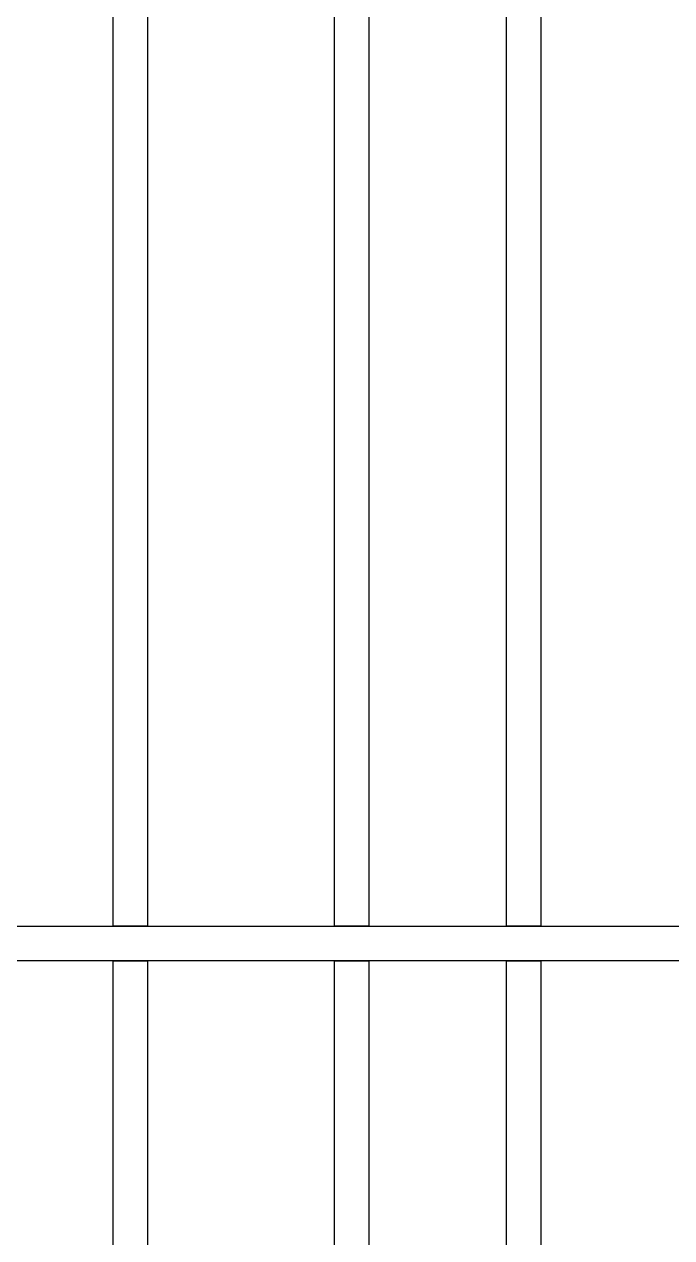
# Model space of a CAD drawing. Header units: millimetres. Extents: x -187347 to 135007, y -6415 to 292048.
# Drawn here: x -65162 to -63657, y 50181 to 53003 of the extents above; entities that cross this region are included whole.
import ezdxf

# ---------------------------------------------------------------- set-up
doc = ezdxf.new("R2010")
doc.units = ezdxf.units.MM
doc.header["$LTSCALE"] = 100
doc.layers.add('STEEL', color=5, linetype='Continuous')

# ---------------------------------------------------------------- blocks, each defined once
blk = doc.blocks.new('steel weighing')
at = {"layer": 'STEEL', "color": 7, "linetype": 'ByBlock', "ltscale": 20, "elevation": 1.7}
for points in [[(852753.3, 742271.5), (852833.3, 742271.5), (852833.3, 737351.5), (852753.3, 737351.5)], [(853267.6, 742271.5), (853347.6, 742271.5), (853347.6, 737351.5), (853267.6, 737351.5)], [(853667.6, 742271.5), (853747.6, 742271.5), (853747.6, 737351.5), (853667.6, 737351.5)], [(848801.8, 737351.5), (854381.8, 737351.5), (854381.8, 737271.5), (848801.8, 737271.5)], [(852753.3, 737271.5), (852833.3, 737271.5), (852833.3, 732351.5), (852753.3, 732351.5)], [(853267.6, 737271.5), (853347.6, 737271.5), (853347.6, 732351.5), (853267.6, 732351.5)], [(853667.6, 737271.5), (853747.6, 737271.5), (853747.6, 732351.5), (853667.6, 732351.5)]]:
    blk.add_lwpolyline(points, close=True, dxfattribs=at)

msp = doc.modelspace()

# ---------------------------------------------------------------- block references
at = {"layer": 'STEEL', "color": 6, "linetype": 'ByBlock'}
msp.add_blockref('steel weighing', (-917708.7, -686445.9, -1.7), dxfattribs=at)

doc.saveas('drawing.dxf')
